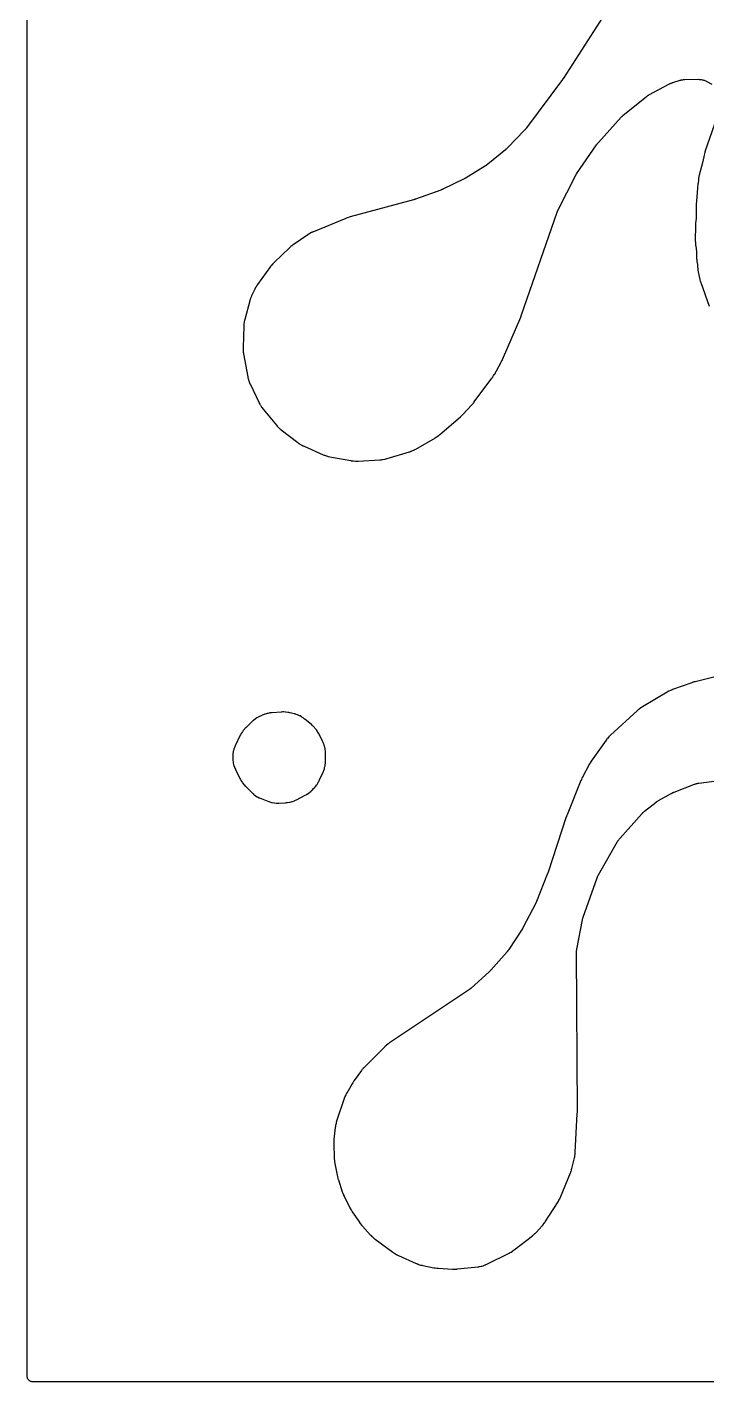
# Model space of a CAD drawing. Header units: millimetres. Extents: x 0 to 300, y 0 to 300.
# Drawn here: x -0.1 to 70.9, y -0.1 to 141.2 of the extents above; entities that cross this region are included whole.
import ezdxf

# ---------------------------------------------------------------- set-up
doc = ezdxf.new("R2010")
doc.units = ezdxf.units.MM
doc.layers.add('CUT', color=7, linetype='CONTINUOUS')

msp = doc.modelspace()

# ---------------------------------------------------------------- linework, layer by layer
at = {"layer": 'CUT'}
for points in [[(298.512, -0.0625), (1.4375, -0.0625), (0.5522, -0.0625), (0.4788, -0.0589), (0.4206, -0.0503), (0.3635, -0.036), (0.3082, -0.0162), (0.255, 0.009), (0.2046, 0.0392), (0.1573, 0.0743), (0.1137, 0.1137), (0.0743, 0.1573), (0.0392, 0.2046), (0.009, 0.255), (-0.0162, 0.3082), (-0.036, 0.3635), (-0.0503, 0.4206), (-0.0589, 0.4788), (-0.0625, 0.5522), (-0.0625, 1.4375), (-0.0625, 298.5625)], [(62.1422, 145.6679), (55.8905, 135.909), (55.8871, 135.9037), (55.8792, 135.8915), (55.8757, 135.8863), (55.8676, 135.874), (55.8633, 135.8675), (55.8532, 135.8525), (55.8489, 135.8461), (55.842, 135.8361), (55.8376, 135.8298), (55.8274, 135.8151), (55.823, 135.8089), (55.8206, 135.8055), (55.8153, 135.7981), (55.8028, 135.7809), (55.7974, 135.7735), (52.0484, 130.7187), (52.0394, 130.7067), (52.0181, 130.679), (52.0089, 130.6672), (51.9976, 130.6529), (51.9882, 130.6413), (51.966, 130.6144), (51.9564, 130.6029), (51.9412, 130.5849), (51.9314, 130.5736), (51.9083, 130.5474), (51.8984, 130.5362), (51.8861, 130.5227), (51.8759, 130.5117), (51.852, 130.4863), (51.8417, 130.4755), (50.0431, 128.625), (50.034, 128.6157), (50.0125, 128.5942), (50.0032, 128.5851), (49.9918, 128.574), (49.9823, 128.565), (49.9602, 128.5441), (49.9507, 128.5352), (49.9355, 128.5213), (49.9258, 128.5126), (49.9031, 128.4924), (49.8933, 128.4838), (49.8813, 128.4734), (49.8713, 128.4649), (49.848, 128.4454), (49.838, 128.437), (47.9926, 126.9332), (47.9814, 126.9243), (47.9552, 126.9036), (47.9439, 126.8948), (47.93, 126.8842), (47.9186, 126.8757), (47.8917, 126.8558), (47.8801, 126.8474), (47.8618, 126.8343), (47.85, 126.8261), (47.8226, 126.8071), (47.8107, 126.7991), (47.7962, 126.7894), (47.7842, 126.7815), (47.7562, 126.7634), (47.7441, 126.7558), (45.7431, 125.5109), (45.7328, 125.5046), (45.7087, 125.49), (45.6984, 125.4839), (45.6857, 125.4764), (45.6753, 125.4704), (45.6508, 125.4565), (45.6403, 125.4507), (45.6236, 125.4415), (45.613, 125.4357), (45.5882, 125.4225), (45.5775, 125.4169), (45.5645, 125.4102), (45.5537, 125.4047), (45.5286, 125.3922), (45.5177, 125.3869), (43.3117, 124.3228), (43.3012, 124.3178), (43.2768, 124.3064), (43.2662, 124.3016), (43.2534, 124.2958), (43.2428, 124.2911), (43.218, 124.2803), (43.2074, 124.2757), (43.1905, 124.2686), (43.1798, 124.2642), (43.1548, 124.2541), (43.144, 124.2498), (43.1309, 124.2447), (43.1201, 124.2405), (43.0948, 124.231), (43.0839, 124.227), (40.4453, 123.2742), (40.4365, 123.2711), (40.4159, 123.2639), (40.4071, 123.2608), (40.3963, 123.2572), (40.3874, 123.2542), (40.3667, 123.2475), (40.3578, 123.2446), (40.3437, 123.2402), (40.3348, 123.2374), (40.3139, 123.2311), (40.305, 123.2284), (40.294, 123.2252), (40.2851, 123.2227), (40.2641, 123.2168), (40.2551, 123.2143), (33.6524, 121.4329), (33.6343, 121.4278), (33.5174, 121.3923), (33.4995, 121.3865), (33.3543, 121.3374), (33.3366, 121.3311), (33.2221, 121.2883), (33.2046, 121.2815), (29.8108, 119.891), (29.7962, 119.8848), (29.7017, 119.8431), (29.6873, 119.8365), (29.6313, 119.81), (29.6029, 119.7957), (29.4214, 119.6977), (29.3938, 119.6819), (29.3409, 119.6497), (29.3275, 119.6412), (29.2408, 119.5852), (29.2276, 119.5764), (27.7078, 118.5353), (27.6978, 118.5283), (27.6332, 118.482), (27.6233, 118.4748), (27.585, 118.4462), (27.5657, 118.4312), (27.4423, 118.331), (27.4236, 118.3152), (27.3878, 118.2835), (27.3787, 118.2753), (27.3202, 118.2215), (27.3113, 118.2132), (25.7118, 116.6817), (25.7023, 116.6724), (25.6409, 116.6109), (25.6315, 116.6013), (25.5954, 116.5636), (25.5774, 116.5438), (25.4632, 116.413), (25.446, 116.3925), (25.4134, 116.3517), (25.4052, 116.3411), (25.3526, 116.272), (25.3446, 116.2613), (23.9909, 114.4002), (23.9828, 114.3888), (23.9313, 114.3144), (23.9235, 114.3029), (23.8936, 114.2575), (23.8788, 114.2339), (23.7864, 114.0783), (23.7727, 114.054), (23.7471, 114.006), (23.7407, 113.9937), (23.7, 113.9128), (23.6939, 113.9003), (23.3549, 113.1862), (23.3494, 113.1741), (23.3139, 113.095), (23.3086, 113.0827), (23.2884, 113.0347), (23.2786, 113.0099), (23.2185, 112.8474), (23.2098, 112.8222), (23.1939, 112.7726), (23.19, 112.7598), (23.1654, 112.6767), (23.1618, 112.6639), (22.6417, 110.7502), (22.6373, 110.7332), (22.6105, 110.6218), (22.6067, 110.6045), (22.5926, 110.5372), (22.5863, 110.5025), (22.5526, 110.276), (22.5485, 110.241), (22.5423, 110.1725), (22.541, 110.155), (22.5342, 110.0406), (22.5334, 110.023), (22.4663, 107.8046), (22.466, 107.7886), (22.4657, 107.6847), (22.4658, 107.6687), (22.4672, 107.6063), (22.4688, 107.5744), (22.4847, 107.3673), (22.488, 107.3355), (22.496, 107.2736), (22.4983, 107.2578), (22.5145, 107.1552), (22.5172, 107.1394), (22.9578, 104.7579), (22.9604, 104.7449), (22.9779, 104.6608), (22.9807, 104.6479), (22.9923, 104.5976), (22.9988, 104.572), (23.0442, 104.4088), (23.0606, 104.3585), (23.1201, 104.1999), (23.13, 104.1754), (23.1502, 104.1279), (23.1555, 104.1158), (23.191, 104.0376), (23.1966, 104.0256), (24.1511, 102.0358), (24.1592, 102.0195), (24.2135, 101.9146), (24.2221, 101.8986), (24.2566, 101.8367), (24.2752, 101.8055), (24.4023, 101.6065), (24.4228, 101.5765), (24.4645, 101.5192), (24.4754, 101.5047), (24.5477, 101.4113), (24.5591, 101.3971), (25.948, 99.7131), (25.959, 99.7002), (26.0315, 99.6171), (26.0429, 99.6045), (26.0878, 99.556), (26.1115, 99.5317), (26.2699, 99.3787), (26.2949, 99.3558), (26.345, 99.3126), (26.358, 99.3017), (26.4435, 99.2322), (26.4568, 99.2217), (28.1861, 97.8933), (28.2004, 97.8826), (28.2948, 97.8146), (28.3095, 97.8043), (28.3672, 97.7651), (28.3975, 97.746), (28.5974, 97.6273), (28.6287, 97.61), (28.6908, 97.578), (28.7068, 97.57), (28.8118, 97.5198), (28.828, 97.5123), (30.8196, 96.6318), (30.8358, 96.6249), (30.9422, 96.5816), (30.9586, 96.5751), (31.0232, 96.551), (31.0566, 96.5397), (31.2759, 96.4722), (31.31, 96.4628), (31.3769, 96.4464), (31.3942, 96.4425), (31.5065, 96.4185), (31.5238, 96.4151), (33.7225, 96.0134), (33.74, 96.0105), (33.8538, 95.9932), (33.8713, 95.9908), (33.9399, 95.9824), (33.9752, 95.9791), (34.2048, 95.9647), (34.2402, 95.9636), (34.3093, 95.9633), (34.327, 95.9635), (34.4421, 95.9665), (34.4598, 95.9672), (36.7529, 96.0947), (36.7709, 96.096), (36.8877, 96.106), (36.9057, 96.1078), (36.9756, 96.116), (37.0113, 96.1212), (37.2421, 96.1622), (37.2775, 96.1696), (37.3459, 96.1861), (37.3634, 96.1905), (37.4766, 96.2214), (37.4939, 96.2264), (39.8372, 96.9416), (39.8535, 96.9468), (39.9593, 96.9825), (39.9755, 96.9882), (40.0384, 97.0114), (40.0703, 97.0242), (40.2748, 97.1133), (40.3059, 97.1279), (40.3657, 97.1581), (40.3809, 97.1661), (40.4791, 97.2193), (40.4941, 97.2277), (42.5333, 98.4097), (42.5453, 98.4168), (42.6227, 98.4641), (42.6345, 98.4715), (42.6803, 98.501), (42.7034, 98.5166), (42.851, 98.6216), (42.8733, 98.6383), (42.9162, 98.6719), (42.9271, 98.6806), (42.9971, 98.7381), (43.0077, 98.7471), (45.14, 100.5843), (45.1522, 100.5951), (45.2305, 100.6665), (45.2425, 100.6776), (45.3383, 100.7698), (45.3499, 100.7812), (45.4243, 100.8567), (45.4356, 100.8685), (46.3126, 101.8081), (46.324, 101.8207), (46.3969, 101.9034), (46.4079, 101.9163), (46.4965, 102.0227), (46.5072, 102.0359), (46.5753, 102.1226), (46.5856, 102.1361), (48.4279, 104.6221), (48.4387, 104.6371), (48.5073, 104.736), (48.5176, 104.7513), (48.5998, 104.8779), (48.6097, 104.8936), (48.6721, 104.9964), (48.6814, 105.0124), (49.3539, 106.2025), (49.3617, 106.2167), (49.4109, 106.3096), (49.4183, 106.324), (49.4769, 106.4422), (49.4839, 106.4568), (49.5281, 106.5522), (49.5347, 106.567), (51.4291, 110.9678), (51.4331, 110.9773), (51.4603, 111.0434), (51.4643, 111.0537), (51.4967, 111.1368), (51.5005, 111.1469), (51.5248, 111.213), (51.5287, 111.2238), (55.2429, 121.9374), (55.248, 121.9518), (55.2603, 121.9854), (55.2657, 121.9997), (55.2724, 122.0172), (55.278, 122.0314), (55.2914, 122.0645), (55.2973, 122.0787), (55.3068, 122.1009), (55.3129, 122.115), (55.3274, 122.1476), (55.3338, 122.1616), (55.3416, 122.1785), (55.3482, 122.1923), (55.3639, 122.2245), (55.3707, 122.2382), (57.0975, 125.6389), (57.1045, 125.6522), (57.1209, 125.6833), (57.128, 125.6965), (57.1369, 125.7126), (57.1443, 125.7257), (57.1617, 125.7562), (57.1693, 125.7692), (57.1814, 125.7896), (57.1892, 125.8025), (57.2077, 125.8323), (57.2157, 125.8451), (57.2256, 125.8605), (57.2339, 125.8731), (57.2533, 125.9024), (57.2617, 125.9148), (59.3456, 128.9369), (59.3538, 128.9487), (59.3734, 128.9761), (59.3818, 128.9877), (59.3923, 129.0019), (59.4009, 129.0134), (59.4213, 129.0401), (59.4302, 129.0515), (59.4442, 129.0694), (59.4532, 129.0806), (59.4745, 129.1067), (59.4837, 129.1178), (59.495, 129.1312), (59.5044, 129.1422), (59.5264, 129.1675), (59.536, 129.1783), (61.907, 131.8183), (61.9119, 131.8237), (61.9233, 131.8361), (61.9282, 131.8415), (61.9295, 131.843), (61.9492, 131.8635), (61.9959, 131.9107), (62.0122, 131.9268), (62.0378, 131.9502), (62.1, 132.0047), (62.1273, 132.0277), (64.5072, 133.954), (64.5155, 133.9607), (64.5287, 133.9711), (64.5627, 133.9967), (64.6209, 134.0384), (64.6472, 134.0564), (64.6488, 134.0576), (64.6757, 134.0747), (64.7369, 134.1122), (64.7737, 134.1336), (64.7883, 134.1417), (64.7976, 134.1467), (66.9692, 135.3085), (66.9786, 135.3135), (66.9934, 135.3212), (67.0317, 135.3399), (67.0968, 135.37), (67.1261, 135.3828), (67.1279, 135.3836), (67.1576, 135.3954), (67.2247, 135.4208), (67.2649, 135.4349), (67.2807, 135.44), (67.2909, 135.4432), (68.0627, 135.6837), (68.073, 135.6868), (68.0891, 135.6916), (68.1308, 135.703), (68.1843, 135.7162), (68.2582, 135.7312), (68.3315, 135.7429), (68.4065, 135.7516), (68.4614, 135.7557), (68.5045, 135.7579), (68.5214, 135.7583), (68.5322, 135.7586), (69.9909, 135.7796), (70.0368, 135.7791), (70.121, 135.776), (70.2126, 135.768), (70.2732, 135.7595), (70.3634, 135.7422), (70.4229, 135.7275), (70.5109, 135.7011), (70.5685, 135.6805), (70.6534, 135.6452), (70.7294, 135.6089), (70.7703, 135.588), (71.3681, 135.2641)], [(72.1026, 132.3876), (70.6871, 128.3221), (70.6812, 128.3043), (70.6448, 128.1881), (70.6394, 128.1701), (70.5983, 128.023), (70.5935, 128.0049), (70.5644, 127.8867), (70.5602, 127.8684), (70.4213, 127.2169), (70.0516, 125.7727), (70.0487, 125.7607), (70.0303, 125.6824), (70.0276, 125.6703), (70.0176, 125.623), (70.0129, 125.5987), (69.986, 125.4402), (69.9824, 125.4157), (69.9763, 125.3677), (69.9749, 125.3554), (69.9663, 125.2755), (69.9651, 125.2632), (69.9386, 124.9535), (69.93, 124.9131), (69.9278, 124.9023), (69.913, 124.8266), (69.911, 124.8153), (69.9023, 124.7654), (69.8986, 124.7413), (69.8786, 124.5906), (69.876, 124.5673), (69.8722, 124.5268), (69.8713, 124.5158), (69.8656, 124.4397), (69.8648, 124.4274), (69.8167, 123.5339), (69.7478, 122.731), (69.7468, 122.7167), (69.741, 122.6237), (69.7403, 122.6094), (69.7359, 122.4925), (69.7355, 122.4781), (69.7342, 122.385), (69.7342, 122.3707), (69.7376, 122.0344), (69.7375, 122.0326), (69.7372, 122.0208), (69.7357, 121.9257), (69.7356, 121.9142), (69.7359, 121.8391), (69.736, 121.8267), (69.7422, 121.5704), (69.7457, 121.2187), (69.7116, 121.0568), (69.7023, 120.9992), (69.6817, 120.8133), (69.6792, 120.7842), (69.6757, 120.7273), (69.675, 120.7127), (69.6715, 120.6179), (69.6711, 120.6033), (69.6491, 118.9164), (69.6491, 118.904), (69.6497, 118.8233), (69.6499, 118.8109), (69.6513, 118.7625), (69.6525, 118.7377), (69.6638, 118.5768), (69.666, 118.5521), (69.6714, 118.5039), (69.6729, 118.4916), (69.6835, 118.4116), (69.6852, 118.3993), (69.7799, 117.783), (69.7864, 117.1335), (69.7866, 117.1228), (69.7887, 117.0483), (69.7891, 117.0372), (69.7913, 116.9884), (69.7929, 116.9649), (69.8054, 116.8186), (69.8078, 116.796), (69.8126, 116.757), (69.814, 116.7464), (69.8244, 116.6734), (69.8262, 116.6616), (69.8656, 116.4193), (69.8662, 116.3948), (69.8666, 116.382), (69.8704, 116.2991), (69.8711, 116.2864), (69.8744, 116.2366), (69.8766, 116.2111), (69.8947, 116.0461), (69.898, 116.0208), (69.9056, 115.9714), (69.9076, 115.9588), (69.9219, 115.877), (69.9243, 115.8645), (70.0856, 115.0445), (70.0878, 115.034), (70.1035, 114.961), (70.1059, 114.9502), (70.1171, 114.9025), (70.123, 114.8797), (70.1622, 114.7381), (70.1686, 114.7163), (70.1806, 114.6788), (70.1839, 114.6687), (70.2075, 114.5988), (70.2114, 114.5874), (71.0932, 112.1379)], [(73.9176, 74.0402), (69.6401, 72.9631), (69.6261, 72.9594), (69.5359, 72.9344), (69.522, 72.9303), (69.4095, 72.8962), (69.3957, 72.8918), (69.3068, 72.8625), (69.2931, 72.8578), (67.2533, 72.1298), (67.2398, 72.1248), (67.1525, 72.0913), (67.1391, 72.086), (67.0871, 72.0646), (67.0608, 72.053), (66.8915, 71.9735), (66.8658, 71.9607), (66.8161, 71.9344), (66.8034, 71.9275), (66.7218, 71.8818), (66.7094, 71.8746), (64.136, 70.3505), (64.1227, 70.3424), (64.0373, 70.2888), (64.0242, 70.2804), (63.9738, 70.2468), (63.9483, 70.229), (63.7863, 70.1088), (63.7619, 70.0897), (63.7152, 70.0511), (63.7033, 70.0411), (63.6272, 69.9748), (63.6156, 69.9645), (60.7835, 67.3696), (60.7718, 67.3585), (60.6965, 67.2857), (60.6851, 67.2744), (60.641, 67.2294), (60.6191, 67.2058), (60.4808, 67.0487), (60.4602, 67.0239), (60.4212, 66.9745), (60.4114, 66.9617), (60.3488, 66.8778), (60.3393, 66.8648), (58.7957, 64.6756), (58.7847, 64.6596), (58.7154, 64.5541), (58.705, 64.5377), (58.6223, 64.4027), (58.6124, 64.3859), (58.55, 64.2762), (58.5407, 64.2592), (57.8763, 62.9976), (57.8695, 62.9842), (57.8261, 62.8964), (57.8195, 62.8828), (57.7678, 62.7713), (57.7616, 62.7576), (57.7227, 62.6678), (57.7168, 62.6539), (56.2745, 59.0868), (56.2711, 59.0783), (56.248, 59.0184), (56.2445, 59.0092), (56.2169, 58.9341), (56.2137, 58.925), (56.1928, 58.8654), (56.1895, 58.8556), (54.2919, 53.1093), (54.2901, 53.1041), (54.2861, 53.0921), (54.2843, 53.0869), (54.2801, 53.0748), (54.2779, 53.0684), (54.2727, 53.0535), (54.2704, 53.0471), (54.2668, 53.037), (54.2645, 53.0307), (54.2591, 53.0161), (54.2567, 53.0099), (54.2554, 53.0064), (54.2526, 52.999), (54.2459, 52.9816), (54.243, 52.9742), (53.0714, 50.0296), (53.0671, 50.019), (53.0569, 49.9943), (53.0524, 49.9837), (53.047, 49.971), (53.0424, 49.9605), (53.0317, 49.9362), (53.027, 49.9258), (53.0195, 49.9094), (53.0146, 49.8991), (53.0032, 49.875), (52.9983, 49.8647), (52.9922, 49.8522), (52.9871, 49.842), (52.9751, 49.8182), (52.9699, 49.808), (51.6889, 47.3487), (51.6837, 47.3389), (51.6715, 47.3161), (51.6662, 47.3064), (51.6597, 47.2946), (51.6542, 47.2849), (51.6415, 47.2624), (51.6359, 47.2528), (51.6271, 47.2377), (51.6214, 47.2282), (51.6081, 47.206), (51.6023, 47.1966), (51.5952, 47.185), (51.5893, 47.1757), (51.5754, 47.1538), (51.5694, 47.1445), (50.1944, 45.0399), (50.1852, 45.0262), (50.1636, 44.9944), (50.1542, 44.9808), (50.1427, 44.9645), (50.133, 44.9511), (50.1103, 44.9201), (50.1004, 44.9069), (50.0847, 44.8863), (50.0746, 44.8733), (50.0507, 44.8432), (50.0403, 44.8304), (50.0276, 44.8149), (50.017, 44.8023), (49.9921, 44.7731), (49.9812, 44.7606), (48.3195, 42.8854), (48.311, 42.876), (48.2912, 42.8543), (48.2826, 42.845), (48.2721, 42.8338), (48.2634, 42.8246), (48.243, 42.8034), (48.2342, 42.7944), (48.2201, 42.7803), (48.2112, 42.7714), (48.1901, 42.7507), (48.1811, 42.742), (48.1699, 42.7313), (48.1607, 42.7227), (48.1391, 42.7027), (48.1298, 42.6942), (46.2633, 41.0119), (46.2511, 41.0012), (46.2224, 40.9763), (46.2101, 40.9657), (46.1949, 40.953), (46.1823, 40.9427), (46.1528, 40.9188), (46.1401, 40.9087), (46.1199, 40.893), (46.1069, 40.8831), (46.0766, 40.8604), (46.0635, 40.8508), (46.0474, 40.8392), (46.0341, 40.8298), (46.003, 40.8081), (45.9895, 40.799), (37.7356, 35.2849), (37.7235, 35.2766), (37.6452, 35.2214), (37.6333, 35.2128), (37.5871, 35.1786), (37.5639, 35.1604), (37.4159, 35.0391), (37.3936, 35.0198), (37.351, 34.9812), (37.3402, 34.9712), (37.2709, 34.9052), (37.2604, 34.8949), (35.1322, 32.7669), (35.1245, 32.7591), (35.0714, 32.7041), (35.0636, 32.6958), (35.0295, 32.659), (35.0134, 32.641), (34.9155, 32.5266), (34.9007, 32.5086), (34.8757, 32.477), (34.869, 32.4684), (34.8232, 32.4082), (34.8159, 32.3984), (34.0603, 31.3633), (34.051, 31.3502), (33.9916, 31.264), (33.9826, 31.2506), (33.911, 31.1404), (33.9024, 31.1268), (33.8476, 31.0375), (33.8394, 31.0237), (33.2802, 30.0538), (33.2728, 30.0407), (33.2264, 29.9554), (33.2195, 29.9422), (33.1929, 29.8902), (33.1799, 29.8633), (33.1001, 29.6862), (33.0885, 29.6587), (33.0672, 29.6043), (33.0619, 29.5903), (33.0288, 29.499), (33.0238, 29.4849), (32.2295, 27.1174), (32.2245, 27.1019), (32.1936, 27.0006), (32.189, 26.9849), (32.1721, 26.9236), (32.1643, 26.892), (32.1191, 26.6851), (32.113, 26.6531), (32.1028, 26.5903), (32.1004, 26.5742), (32.0863, 26.4692), (32.0844, 26.453), (31.9522, 25.2151), (31.9504, 25.195), (31.9409, 25.064), (31.9397, 25.0438), (31.9333, 24.8791), (31.9329, 24.8589), (31.9322, 24.7276), (31.9324, 24.7074), (31.9707, 23.359), (31.9711, 23.348), (31.9747, 23.2711), (31.9754, 23.2596), (31.9787, 23.2092), (31.9808, 23.185), (31.9969, 23.0341), (31.9999, 23.0109), (32.0058, 22.9707), (32.0074, 22.9598), (32.0199, 22.8847), (32.022, 22.8725), (32.2775, 21.503), (32.2817, 21.4827), (32.3107, 21.3523), (32.3155, 21.3322), (32.3575, 21.1698), (32.363, 21.15), (32.4009, 21.0218), (32.4071, 21.0021), (32.8172, 19.7717), (32.8242, 19.752), (32.8718, 19.6243), (32.8795, 19.6048), (32.9447, 19.4468), (32.953, 19.4275), (33.0094, 19.3035), (33.0184, 19.2846), (33.5999, 18.1154), (33.6094, 18.0972), (33.6731, 17.9795), (33.6832, 17.9616), (33.768, 17.8168), (33.7787, 17.7993), (33.8503, 17.6863), (33.8616, 17.6691), (34.6052, 16.5793), (34.6174, 16.562), (34.6989, 16.4512), (34.7117, 16.4344), (34.8187, 16.2991), (34.8322, 16.2828), (34.9212, 16.178), (34.9352, 16.1621), (35.7775, 15.2394), (35.7875, 15.2287), (35.8537, 15.1597), (35.864, 15.1492), (35.9048, 15.1087), (35.9261, 15.0885), (36.0681, 14.9607), (36.0905, 14.9416), (36.135, 14.9053), (36.1465, 14.8961), (36.2221, 14.8376), (36.2338, 14.8287), (38.1008, 13.4536), (38.1138, 13.4443), (38.1994, 13.3847), (38.2127, 13.3757), (38.265, 13.3413), (38.2923, 13.3244), (38.4724, 13.2195), (38.5005, 13.204), (38.5562, 13.1754), (38.5706, 13.1683), (38.6646, 13.1232), (38.6792, 13.1164), (40.5391, 12.2839), (40.555, 12.2771), (40.659, 12.2341), (40.6751, 12.2277), (40.7382, 12.2037), (40.771, 12.1923), (40.9855, 12.1247), (41.0188, 12.1152), (41.0843, 12.0987), (41.1011, 12.0947), (41.211, 12.0702), (41.228, 12.0667), (42.3572, 11.8496), (42.377, 11.8462), (42.5057, 11.8259), (42.5256, 11.8231), (42.6878, 11.803), (42.7078, 11.8009), (42.8375, 11.7892), (42.8575, 11.7877), (44.3298, 11.7049), (44.3411, 11.7043), (44.4198, 11.7014), (44.4315, 11.7011), (44.4832, 11.7002), (44.508, 11.7002), (44.6631, 11.7039), (44.687, 11.7049), (44.7284, 11.7076), (44.7397, 11.7084), (44.8173, 11.7148), (44.8299, 11.716), (46.9493, 11.9358), (46.9627, 11.9374), (47.0492, 11.9483), (47.0625, 11.9501), (47.1144, 11.9579), (47.1409, 11.9624), (47.3099, 11.9955), (47.362, 12.0081), (47.5251, 12.0554), (47.576, 12.0727), (47.7364, 12.1353), (47.7612, 12.1456), (47.8092, 12.1669), (47.8214, 12.1724), (47.9004, 12.2095), (47.9125, 12.2154), (50.2326, 13.3694), (50.2461, 13.3763), (50.3328, 13.4223), (50.3461, 13.4295), (50.3975, 13.4584), (50.4235, 13.4739), (50.5896, 13.5785), (50.6147, 13.5953), (50.663, 13.6292), (50.6752, 13.638), (50.7541, 13.6965), (50.7661, 13.7056), (52.6555, 15.1812), (52.6652, 15.1889), (52.7275, 15.2397), (52.737, 15.2476), (52.7738, 15.2789), (52.7924, 15.2953), (52.9104, 15.4043), (52.9283, 15.4215), (52.9624, 15.4557), (52.971, 15.4645), (53.0266, 15.5226), (53.0351, 15.5316), (53.6611, 16.2133), (53.6697, 16.2229), (53.7249, 16.2856), (53.7333, 16.2954), (53.7656, 16.3338), (53.7817, 16.3538), (53.8837, 16.486), (53.899, 16.5067), (53.9279, 16.5477), (53.9352, 16.5583), (53.9819, 16.6275), (53.989, 16.6383), (55.3246, 18.7152), (55.3319, 18.7268), (55.378, 18.8022), (55.385, 18.8139), (55.4117, 18.8599), (55.4248, 18.8837), (55.5065, 19.0404), (55.5186, 19.0648), (55.541, 19.113), (55.5466, 19.1254), (55.5821, 19.2064), (55.5874, 19.2189), (56.6223, 21.7362), (56.6263, 21.7462), (56.6535, 21.8158), (56.6575, 21.8263), (56.6745, 21.8723), (56.6822, 21.8946), (56.7278, 22.0348), (56.7344, 22.0565), (56.7452, 22.0945), (56.748, 22.1048), (56.7669, 22.1763), (56.7698, 22.1879), (57.0413, 23.3042), (57.0444, 23.3179), (57.0638, 23.4064), (57.0666, 23.4201), (57.077, 23.4736), (57.0817, 23.5011), (57.1079, 23.6805), (57.1113, 23.7083), (57.1167, 23.7625), (57.1179, 23.7764), (57.1248, 23.8669), (57.1257, 23.8808), (57.3354, 27.8858), (57.3358, 27.8939), (57.338, 27.9503), (57.3382, 27.9589), (57.3399, 28.0292), (57.3401, 28.0378), (57.3406, 28.0933), (57.3407, 28.1024), (57.2561, 44.7208), (57.2562, 44.7317), (57.2563, 44.7488), (57.2576, 44.7924), (57.2617, 44.8658), (57.2641, 44.8985), (57.2643, 44.9005), (57.2679, 44.9331), (57.2773, 45.0061), (57.284, 45.0492), (57.287, 45.066), (57.289, 45.0768), (57.8736, 48.1339), (57.8749, 48.1407), (57.8781, 48.1567), (57.8795, 48.1635), (57.8799, 48.1654), (57.8858, 48.1921), (57.9007, 48.254), (57.9061, 48.2754), (57.9154, 48.3074), (57.9391, 48.3832), (57.95, 48.4157), (59.403, 52.5067), (59.4064, 52.5163), (59.4119, 52.5312), (59.4267, 52.5688), (59.453, 52.6315), (59.4652, 52.6592), (59.466, 52.661), (59.4792, 52.6883), (59.5097, 52.7492), (59.5286, 52.7849), (59.5363, 52.7987), (59.5413, 52.8075), (61.5387, 56.2887), (61.5446, 56.2987), (61.5538, 56.3144), (61.5785, 56.3537), (61.6217, 56.4189), (61.6415, 56.4475), (61.6427, 56.4493), (61.6636, 56.4771), (61.7118, 56.5388), (61.7413, 56.5746), (61.7531, 56.5884), (61.7608, 56.5971), (64.0932, 59.2179), (64.1, 59.2254), (64.1106, 59.2371), (64.1385, 59.2664), (64.1865, 59.3146), (64.2083, 59.3357), (64.2097, 59.337), (64.2321, 59.3574), (64.2833, 59.4023), (64.3142, 59.4282), (64.3266, 59.4381), (64.3345, 59.4444), (65.552, 60.3972), (65.5576, 60.4016), (65.5708, 60.4117), (65.5764, 60.416), (65.578, 60.4172), (65.6005, 60.4338), (65.6537, 60.4715), (65.6723, 60.4842), (65.701, 60.5026), (65.7703, 60.5448), (65.8005, 60.5624), (67.1415, 61.3097), (67.1556, 61.3174), (67.1888, 61.3351), (67.203, 61.3425), (67.2201, 61.3513), (67.2343, 61.3584), (67.2676, 61.3747), (67.2819, 61.3815), (67.3047, 61.3922), (67.3192, 61.3988), (67.3532, 61.414), (67.3679, 61.4203), (67.3858, 61.4279), (67.4005, 61.4341), (67.435, 61.448), (67.4499, 61.4538), (69.5769, 62.27), (69.5893, 62.2747), (69.6088, 62.2819), (69.6592, 62.2987), (69.7449, 62.3245), (69.7833, 62.3351), (69.7856, 62.3357), (69.8245, 62.3447), (69.9121, 62.3628), (69.9644, 62.372), (69.985, 62.375), (69.9981, 62.3769), (71.6053, 62.5874)]]:
    msp.add_lwpolyline(points, dxfattribs=at)
msp.add_lwpolyline([(21.3868, 65.1466), (21.386, 65.0568), (21.3861, 65.0429), (21.3866, 65.0057), (21.3871, 64.9893), (21.3915, 64.8826), (21.3924, 64.8662), (21.3969, 64.8022), (21.4, 64.7694), (21.4261, 64.5604), (21.4377, 64.4958), (21.4858, 64.2937), (21.5045, 64.2307), (21.5753, 64.0324), (21.5872, 64.0017), (21.6121, 63.9426), (21.6187, 63.9275), (21.6628, 63.8302), (21.6697, 63.8153), (22.1272, 62.8749), (22.1349, 62.8596), (22.1863, 62.761), (22.1945, 62.746), (22.2271, 62.6877), (22.2446, 62.6583), (22.3623, 62.4734), (22.4023, 62.4179), (22.5403, 62.2475), (22.5626, 62.2215), (22.6075, 62.1722), (22.6192, 62.1597), (22.6963, 62.0796), (22.7083, 62.0674), (23.413, 61.3762), (23.4239, 61.3657), (23.4958, 61.2986), (23.507, 61.2885), (23.5512, 61.2493), (23.5743, 61.2298), (23.7257, 61.1087), (23.7747, 61.0733), (23.9353, 60.9694), (23.9877, 60.9392), (24.1602, 60.8508), (24.1875, 60.8377), (24.2414, 60.8135), (24.2552, 60.8075), (24.3459, 60.7694), (24.3599, 60.7637), (25.038, 60.4988), (25.0526, 60.4933), (25.1479, 60.4589), (25.1627, 60.4538), (25.2204, 60.4347), (25.2503, 60.4256), (25.4429, 60.3726), (25.5038, 60.3592), (25.6982, 60.327), (25.7602, 60.32), (25.9596, 60.3079), (25.9908, 60.3068), (26.0517, 60.3063), (26.0673, 60.3064), (26.1686, 60.3081), (26.1842, 60.3086), (26.8739, 60.3386), (26.8901, 60.3395), (26.9958, 60.347), (27.012, 60.3484), (27.0753, 60.3546), (27.1077, 60.3586), (27.3141, 60.3903), (27.3779, 60.4036), (27.5768, 60.4567), (27.6388, 60.4769), (27.8335, 60.5523), (27.8636, 60.5649), (27.9216, 60.5911), (27.9363, 60.598), (28.0317, 60.6442), (28.0462, 60.6515), (28.9499, 61.1197), (28.9642, 61.1274), (29.0566, 61.1785), (29.0707, 61.1865), (29.1253, 61.2187), (29.1529, 61.236), (29.3263, 61.3511), (29.3783, 61.39), (29.5382, 61.5232), (29.5626, 61.5447), (29.6091, 61.5879), (29.6208, 61.5991), (29.6962, 61.673), (29.7076, 61.6846), (29.861, 61.8435), (29.8726, 61.8558), (29.9463, 61.9366), (29.9575, 61.9492), (30.0004, 61.999), (30.0217, 62.0251), (30.1532, 62.1962), (30.1912, 62.2518), (30.3027, 62.4365), (30.3193, 62.4658), (30.3501, 62.5239), (30.3578, 62.5389), (30.4062, 62.637), (30.4135, 62.6522), (30.8096, 63.5139), (30.8142, 63.5239), (30.8201, 63.5371), (30.8571, 63.623), (30.8626, 63.6363), (30.8836, 63.6885), (30.8938, 63.7155), (30.9544, 63.8898), (30.9707, 63.945), (31.0138, 64.1219), (31.0247, 64.1784), (31.0506, 64.3586), (31.0561, 64.4159), (31.0593, 64.4844), (31.0601, 64.4944), (31.0634, 64.5577), (31.064, 64.574), (31.0645, 64.5964), (31.0647, 64.6003), (31.0654, 64.6291), (31.0654, 64.6303), (31.0666, 64.6795), (31.0668, 64.6957), (31.0649, 65.519), (31.0646, 65.5334), (31.0622, 65.6269), (31.0616, 65.6413), (31.0615, 65.6434), (31.0588, 65.6975), (31.0567, 65.7262), (31.0385, 65.9098), (31.0302, 65.9668), (30.995, 66.1454), (30.9812, 66.2013), (30.9291, 66.3757), (30.91, 66.43), (30.8405, 66.6009), (30.829, 66.6273), (30.8053, 66.6783), (30.7991, 66.6913), (30.7577, 66.7752), (30.7512, 66.7881), (30.3338, 67.5853), (30.3267, 67.5985), (30.2796, 67.6833), (30.2722, 67.6962), (30.2426, 67.7465), (30.2268, 67.7718), (30.1217, 67.9316), (30.0865, 67.9798), (29.9676, 68.1264), (29.9278, 68.1708), (29.7931, 68.3067), (29.7716, 68.3274), (29.7286, 68.3667), (29.7174, 68.3766), (29.6442, 68.4402), (29.6328, 68.4499), (28.8951, 69.0593), (28.8847, 69.0676), (28.8168, 69.1213), (28.8062, 69.1294), (28.7647, 69.1608), (28.743, 69.1763), (28.6022, 69.273), (28.557, 69.3012), (28.4102, 69.3838), (28.3627, 69.4079), (28.2091, 69.4772), (28.1596, 69.4969), (27.9983, 69.5531), (27.973, 69.5613), (27.9231, 69.5762), (27.9103, 69.5799), (27.8268, 69.6029), (27.814, 69.6062), (27.375, 69.7166), (27.3594, 69.7203), (27.258, 69.743), (27.2423, 69.7462), (27.1811, 69.7582), (27.1496, 69.7635), (26.9467, 69.792), (26.883, 69.7976), (26.6783, 69.8044), (26.6463, 69.8046), (26.5839, 69.8033), (26.5679, 69.8028), (26.4641, 69.7979), (26.4482, 69.7969), (25.4959, 69.7269), (25.4791, 69.7254), (25.3705, 69.7143), (25.3538, 69.7124), (25.2888, 69.7039), (25.2556, 69.6987), (25.044, 69.659), (24.9788, 69.6429), (24.773, 69.5798), (24.7411, 69.5691), (24.6796, 69.5464), (24.664, 69.5403), (24.5626, 69.4997), (24.5471, 69.4932), (24.2764, 69.3757), (24.2645, 69.3704), (24.1872, 69.3348), (24.1754, 69.3292), (24.1294, 69.3068), (24.1061, 69.2948), (23.9586, 69.2149), (23.9137, 69.1879), (23.7756, 69.0967), (23.7333, 69.0659), (23.6019, 68.9616), (23.5818, 68.9448), (23.5431, 68.9113), (23.5334, 68.9026), (23.4704, 68.8455), (23.4608, 68.8366), (22.7836, 68.1948), (22.7737, 68.1852), (22.7105, 68.1225), (22.7009, 68.1127), (22.6637, 68.0741), (22.6452, 68.054), (22.5292, 67.922), (22.4949, 67.8792), (22.3929, 67.7391), (22.3627, 67.6933), (22.2726, 67.5425), (22.2591, 67.5186), (22.2338, 67.4714), (22.2275, 67.4593), (22.1872, 67.3798), (22.1811, 67.3675), (21.6556, 66.2705), (21.6498, 66.2579), (21.6129, 66.176), (21.6073, 66.1633), (21.5863, 66.1136), (21.5761, 66.0879), (21.5145, 65.9216), (21.4977, 65.8689), (21.4524, 65.7), (21.4405, 65.646), (21.411, 65.4737), (21.4041, 65.4188), (21.3903, 65.2421), (21.3888, 65.2145), (21.3871, 65.1605)], close=True, dxfattribs=at)

doc.saveas('drawing.dxf')
